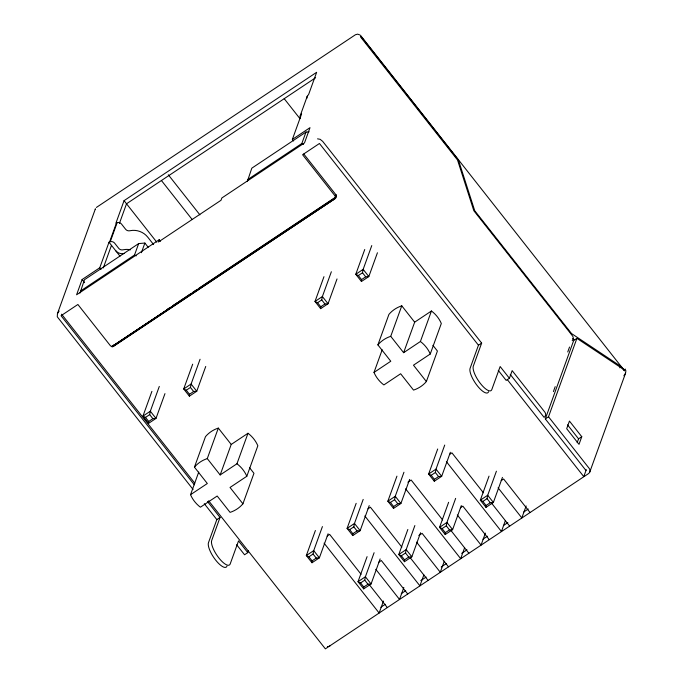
<?xml version="1.0" encoding="UTF-8"?>
<svg xmlns="http://www.w3.org/2000/svg" width="683" height="683" viewBox="0 0 683 683"><rect width="100%" height="100%" fill="white"/><g stroke="black" fill="none" stroke-linecap="round" stroke-linejoin="round"><path stroke-width="1.02" d="M164.97 393.621L155.997 418.406L148.612 423.332L148.706 421.454L145.505 417.39L142.943 416.135L151.916 391.35M205.737 366.447L196.764 391.239L189.379 396.157L189.481 394.287L186.271 390.224L183.71 388.96L192.683 364.176M337.026 278.946L328.053 303.73L320.677 308.656L320.771 306.787L317.561 302.714L315 301.459L323.973 276.675M328.088 533.773L319.379 557.832L311.994 562.749L312.088 560.88L308.887 556.816L306.326 555.552L315.392 530.503M377.434 252.761L368.82 276.564L361.444 281.481L361.538 279.612L358.336 275.548L355.775 274.284L364.748 249.5M369.213 505.599L360.146 530.657L352.761 535.574L352.863 533.705L349.653 529.641L347.092 528.386L356.167 503.328M380.141 558.907L371.074 583.965L363.689 588.883L363.783 587.013L360.581 582.949L358.02 581.694L367.087 556.636M409.621 479.432L400.912 503.482L393.528 508.408L393.63 506.538L390.42 502.466L387.859 501.211L396.934 476.153M420.549 532.74L411.84 556.79L404.456 561.716L404.549 559.847L401.348 555.774L398.787 554.519L407.853 529.462M450.387 452.257L441.679 476.316L434.303 481.233L434.397 479.364L431.186 475.3L428.625 474.045L437.701 448.987M461.315 505.565L452.607 529.624L445.222 534.541L445.316 532.672L442.114 528.608L439.553 527.353L448.62 502.295M502.44 477.391L493.374 502.449L485.989 507.375L486.083 505.497L482.881 501.433L480.32 500.178L489.028 476.128M488.593 391.735A15.316 5.037 56.3 0 1 477.28 385.724A15.316 5.037 56.3 0 1 470.109 368.274L478.45 345.222L319.448 143.49L302.595 154.725L335.259 196.166C335.14 201.451 336.446 196.499 335.814 194.638L303.798 154.025M79.971 293.075L84.487 279.697L138.658 243.592L144.881 243.054L148.185 247.237M145.505 417.39L149.679 414.607L150.328 411.217L159.301 386.424M186.271 390.224L190.446 387.44L191.095 384.042L200.068 359.258M247.297 181.558L251.814 168.172L305.984 132.067L309.092 131.802M317.561 302.714L321.736 299.931L322.385 296.542L331.357 271.749M358.336 275.548L362.502 272.765L363.151 269.367L371.765 245.573M308.887 556.816L313.062 554.033L313.71 550.635L322.419 526.584M349.653 529.641L353.828 526.858L354.477 523.46L363.185 499.41M360.581 582.949L364.748 580.166L365.396 576.768L374.105 552.718M390.42 502.466L394.595 499.691L395.244 496.293L403.952 472.235M401.348 555.774L405.523 552.999L406.172 549.602L414.871 525.543M431.186 475.3L435.361 472.516L436.01 469.119L444.718 445.068M442.114 528.608L446.289 525.825L446.938 522.427L455.646 498.377M482.881 501.433L487.056 498.65L487.705 495.26L496.413 471.202M572.2 340.663A4.081 3.748 19.9 0 0 572.431 335.814L473.823 210.706L457.508 159.95L360.487 36.856L360.761 36.097L458.413 159.993L474.736 210.748L571.543 333.569L621.368 366.737L624.535 370.749L360.752 35.704M95.261 209.229L95.398 208.819L57.449 313.625L57.278 316.792L193.076 489.455M589.719 472.158L625.551 373.217L625.893 370.895L625.176 368.991L624.535 370.749M130.479 249.816A16.862 15.478 19.9 0 0 125.723 249.44L122.257 249.91A3.961 3.637 19.9 0 1 118.705 248.313L114.684 243.216A4.081 3.748 19.9 0 0 110.253 241.68L109.007 242.226L99.761 267.779L82.105 279.543L76.581 294.8L159.241 239.707L160.471 241.27M306.966 98.207A4.081 3.748 19.9 0 1 308.511 94.792L316.656 72.287L124.058 200.657L115.914 223.162L117.16 222.615A4.081 3.748 19.9 0 1 121.583 224.144L125.604 229.249A3.961 3.637 19.9 0 0 129.155 230.837L132.622 230.367A16.862 15.478 19.9 0 1 147.75 237.155L153.59 244.565M109.604 241.902L116.503 222.837M110.253 241.68L117.16 222.615M103.295 267.958L111.474 245.351M119.44 223.35L126.517 203.782L315.631 77.742M80.346 291.137L134.517 255.032L138.658 243.592M141.381 252.71L144.881 243.054M113.941 344.898L112.772 346.691L110.552 345.922L77.888 304.481L61.035 315.717L194.314 484.802M159.241 239.707L158.413 241.995L221.01 200.273L221.838 197.985L304.498 142.901L310.022 127.644L292.367 139.409L293.596 140.971M300.341 115.35L307.239 96.277M292.367 139.409L301.613 113.856A4.081 3.748 19.9 0 0 300.486 118.552M247.664 179.612L301.835 143.507L305.984 132.067M249.449 467.582L253.956 473.31L242.917 503.815A30.633 28.114 19.9 0 1 230.077 512.378L217.185 496.02L200.401 507.204A30.633 28.114 19.9 0 1 190.54 494.697L207.325 483.513L194.442 467.155L205.481 436.65A30.633 28.114 19.9 0 1 218.321 428.087L231.213 444.445L220.165 474.95L207.282 458.6L218.321 428.087M190.54 494.697L198.736 472.064M207.504 501.544L220.037 517.449L216.827 519.592L208.486 542.644A15.316 5.037 56.3 0 0 215.657 560.094A15.316 5.037 56.3 0 0 226.978 566.096M220.165 474.95L236.95 463.766L247.997 433.261A30.633 28.114 19.9 0 1 257.85 445.768L246.811 476.282L230.026 487.466L242.917 503.815M335.259 196.166L335.814 194.638M335.447 196.448L336.002 194.928M335.584 196.764L336.138 195.236M336.215 195.56L335.148 198.591L113.096 346.58M112.772 346.691L335.362 198.335L336.224 195.893M220.037 517.449L211.696 540.501A15.316 5.037 56.3 0 0 218.867 557.951A15.316 5.037 56.3 0 0 230.188 563.962L238.529 540.91L247.775 552.632L244.565 554.775L236.642 544.727M247.775 552.632L248.467 550.729M432.902 345.316L437.419 351.036L426.371 381.549A30.633 28.114 19.9 0 1 413.531 390.104L400.639 373.755L383.863 384.939A30.633 28.114 19.9 0 1 374.002 372.423L390.778 361.239L377.895 344.889L388.934 314.376A30.633 28.114 19.9 0 1 401.775 305.822L414.666 322.171L403.619 352.684L390.736 336.326L401.775 305.822M374.002 372.423L382.19 349.79M403.619 352.684L420.404 341.5L431.451 310.987A30.633 28.114 19.9 0 1 441.312 323.494L430.264 354.007L413.48 365.192L426.371 381.549M383.462 601.049L379.133 613.018L324.066 543.156M317.535 138.837L320.139 139.315L322.658 141.347L481.66 343.088L473.319 366.139A15.316 5.037 56.3 0 0 480.49 383.59A15.316 5.037 56.3 0 0 491.803 389.592L500.152 366.54L509.398 378.271L506.188 380.405L498.257 370.357M403.849 587.457L399.512 599.426L375.778 569.306M423.87 574.873L419.9 585.843L364.833 515.981M509.398 378.271L512.156 370.638L544.821 412.088A4.081 3.748 19.9 0 1 544.078 417.347L510.244 374.429M444.257 561.289L440.279 572.26L416.545 542.14M464.636 547.698L460.666 558.668L405.608 488.815M485.382 533.116L481.054 545.085L457.311 514.965M505.403 520.531L501.433 531.502L446.375 461.64M553.401 391.598L555.194 386.646M567.744 351.976L569.537 347.024M585.98 470.519L545.307 418.918L573.694 340.484L576.904 338.35L623.366 369.272M545.307 418.918L548.517 416.775L576.904 338.35M526.149 505.949L521.821 517.919L498.078 487.799M577.178 442.661L578.561 438.845L581.771 436.71L569.443 421.07L566.685 428.693L579.013 444.334L581.771 436.71M586.304 469.639L583.777 476.623L507.281 379.569M57.449 313.625L59.122 311.064M625.551 373.217L623.878 375.778M96.388 207.444L355.442 34.739L357.644 34.15L360.052 35.004M167.104 309.467L169.76 307.691M173.303 305.335L177.734 302.381M179.509 301.194L183.932 298.249M185.708 297.062L190.139 294.108M192.794 292.341L196.337 289.976M199.001 288.209L334.55 197.865M335.677 197.421L111.722 346.682L335.626 197.746L112.072 346.742L335.362 198.335M148.706 421.454L152.881 418.679L155.997 418.406L150.328 411.217L142.943 416.135L148.612 423.332M189.481 394.287L193.648 391.504L196.764 391.239L191.095 384.042L183.71 388.96L189.379 396.157M320.771 306.787L324.946 304.003L328.053 303.73L322.385 296.542L315 301.459L320.677 308.656M361.538 279.612L365.712 276.828L368.82 276.564L363.151 269.367L355.775 274.284L361.444 281.481M231.213 444.445L247.997 433.261M414.666 322.171L431.451 310.987M478.45 345.222L481.66 343.088M327.174 536.01L329.633 534.371L361.094 574.292M367.941 508.835L370.399 507.196L401.86 547.117M407.896 482.215L411.166 480.029L442.635 519.951M449.482 454.494L451.933 452.855L483.402 492.776M312.088 560.88L316.263 558.096L319.379 557.832L313.71 550.635L306.326 555.552L311.994 562.749M352.863 533.705L357.03 530.93L360.146 530.657L354.477 523.46L347.092 528.386L352.761 535.574M393.63 506.538L397.796 503.755L400.912 503.482L395.244 496.293L387.859 501.211L393.528 508.408M434.397 479.364L438.571 476.58L441.679 476.316L436.01 469.119L428.625 474.045L434.303 481.233M619.763 367.804L621.368 366.737M378.869 562.143L381.327 560.504L407.7 593.971M418.816 535.515L422.094 533.338L448.466 566.805M460.402 507.802L462.861 506.163L489.233 539.63M501.168 480.627L503.627 478.996L530.008 512.463M363.783 587.013L367.958 584.23L371.074 583.965L365.396 576.768L358.02 581.694L363.689 588.883M404.549 559.847L408.724 557.063L411.84 556.79L406.172 549.602L398.787 554.519L404.456 561.716M445.316 532.672L449.491 529.888L452.607 529.624L446.938 522.427L439.553 527.353L445.222 534.541M486.083 505.497L490.257 502.722L493.374 502.449L487.705 495.26L480.32 500.178L485.989 507.375M380.849 607.238L385.289 604.276M401.28 593.621L405.719 590.667M420.813 580.601L426.141 577.05M441.235 566.992L446.562 563.441M461.657 553.384L466.993 549.832M482.975 539.177L487.414 536.215M503.397 525.56L507.836 522.606M523.818 511.951L528.258 508.989M124.443 253.453L122.709 253.692A8.042 7.385 19.9 0 1 115.495 250.456M301.835 143.507L303.542 144.352M134.517 255.032L136.224 255.869M572.695 338.614L574.446 339.784M567.53 424.852L578.561 438.845M548.517 416.775L589.19 468.384A4.081 3.748 19.9 0 1 588.447 473.652L325.364 648.85L208.639 500.767M284.213 98.685L299.922 118.611M362.502 272.765L365.712 276.828M491.265 502.756L509.62 526.047M487.056 498.65L490.257 502.722M321.736 299.931L324.946 304.003M435.361 472.516L438.571 476.58M451.156 530.759L468.854 553.213M446.289 525.825L449.491 529.888M168.308 174.78L199.888 214.838M161.427 180.517L192.188 219.542M394.595 499.691L397.796 503.755M410.389 557.934L428.087 580.388M405.523 552.999L408.724 557.063M124.058 200.657L156.783 242.175M353.828 526.858L357.03 530.93M109.007 242.226L119.995 256.168M368.965 584.272L387.321 607.554M364.748 580.166L367.958 584.23M99.761 267.779L100.99 269.341M190.446 387.44L193.648 391.504M313.062 554.033L316.263 558.096M82.105 279.543L84.572 282.668M149.679 414.607L152.881 418.679M61.59 314.189L194.792 483.197M204.294 503.687L216.827 519.592M624.569 370.442L624.484 370.314A4.081 0.914 -38.2 0 0 624.083 370.246M194.442 467.163A30.633 28.114 19.9 0 1 207.282 458.6M236.95 463.766A30.633 28.114 19.9 0 1 246.811 476.282M377.895 344.889A30.633 28.114 19.9 0 1 390.736 336.326M420.404 341.5A30.633 28.114 19.9 0 1 430.264 354.007M330.034 645.879A4.081 3.748 19.9 0 1 327.396 646.519"/></g></svg>
